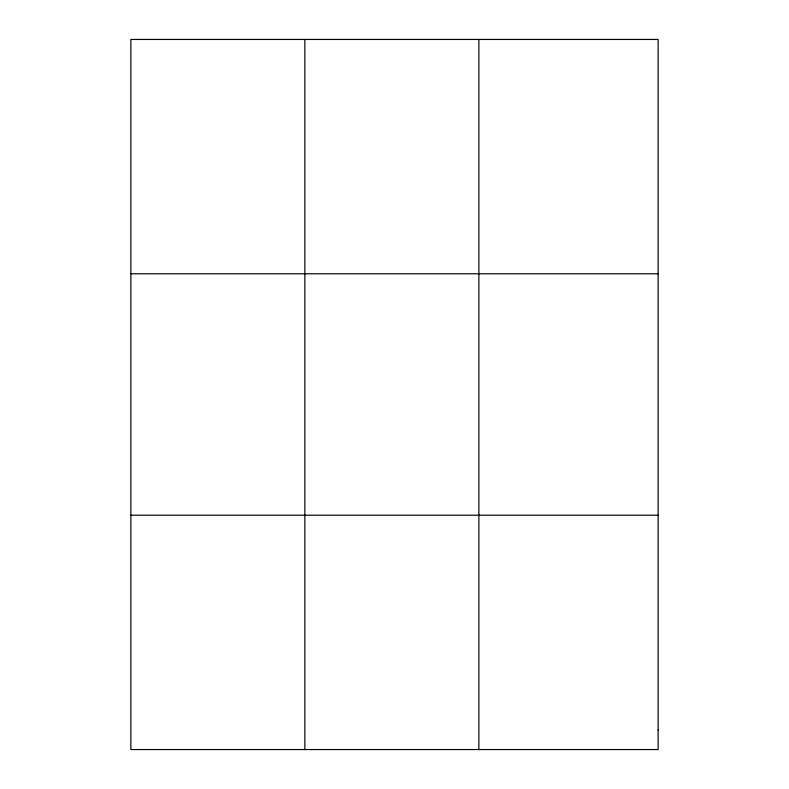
<?xml version="1.0" encoding="UTF-8"?>
<svg xmlns="http://www.w3.org/2000/svg" width="789" height="789" viewBox="0 0 789 789"><rect width="100%" height="100%" fill="white"/><g stroke="black" fill="none" stroke-linecap="round" stroke-linejoin="round"><path stroke-width="1.18" d="M304.86 749.55L304.86 39.45M478.864 749.55L478.864 39.45M130.866 273.783L658.134 273.783M130.866 515.217L658.134 515.217M658.134 730.022L658.134 749.55L130.866 749.55L130.866 39.45L658.134 39.45L658.134 730.022"/></g></svg>
